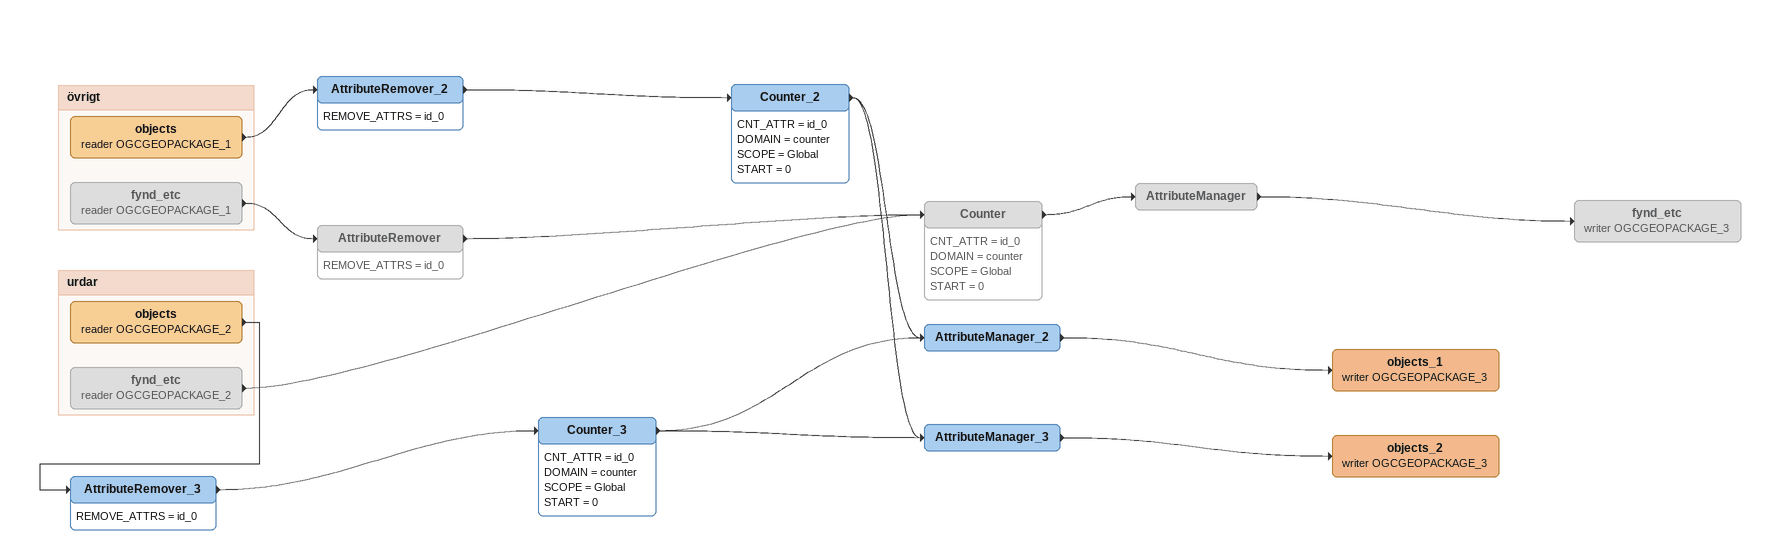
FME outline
AttributeRemover_2
    REMOVE_ATTRS = id_0
    -> Counter_2
Counter_2
    CNT_ATTR = id_0
    DOMAIN = counter
    SCOPE = Global
    START = 0
    -> AttributeManager_2
    -> AttributeManager_3
AttributeRemover [off]
    REMOVE_ATTRS = id_0
    -> Counter
AttributeRemover_3
    REMOVE_ATTRS = id_0
    -> Counter_3
Counter_3
    CNT_ATTR = id_0
    DOMAIN = counter
    SCOPE = Global
    START = 0
    -> AttributeManager_2
    -> AttributeManager_3
AttributeManager_2
    -> objects_1 (writer OGCGEOPACKAGE_3)
objects_1 (writer OGCGEOPACKAGE_3)
AttributeManager_3
    -> objects_2 (writer OGCGEOPACKAGE_3)
objects_2 (writer OGCGEOPACKAGE_3)
Counter [off]
    CNT_ATTR = id_0
    DOMAIN = counter
    SCOPE = Global
    START = 0
    -> AttributeManager
AttributeManager [off]
    -> fynd_etc (writer OGCGEOPACKAGE_3)
fynd_etc (writer OGCGEOPACKAGE_3) [off]

Bookmark: övrigt
objects (reader OGCGEOPACKAGE_1)
    -> AttributeRemover_2
fynd_etc (reader OGCGEOPACKAGE_1) [off]
    -> AttributeRemover

Bookmark: urdar
objects (reader OGCGEOPACKAGE_2)
    -> AttributeRemover_3
fynd_etc (reader OGCGEOPACKAGE_2) [off]
    -> Counter
